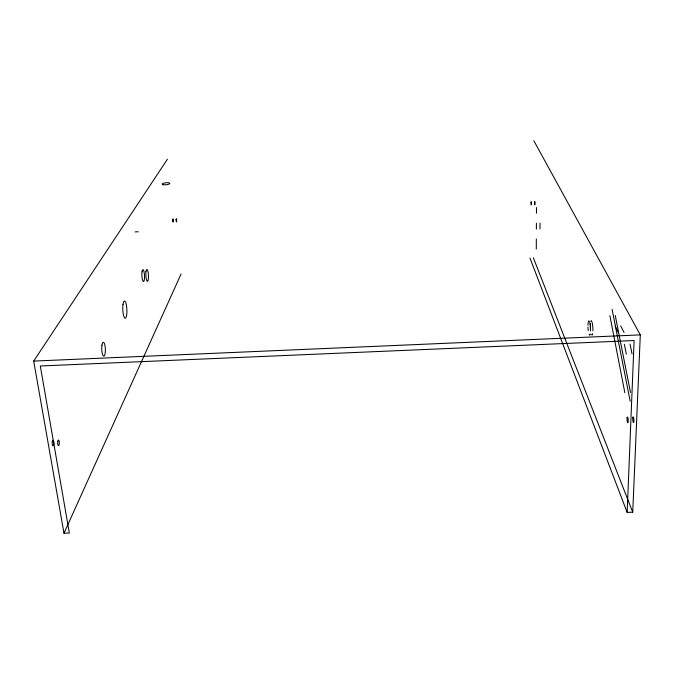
<?xml version="1.0" encoding="UTF-8"?>
<svg xmlns="http://www.w3.org/2000/svg" width="674" height="674" viewBox="0 0 674 674"><rect width="100%" height="100%" fill="white"/><g stroke="black" fill="none" stroke-linecap="round" stroke-linejoin="round"><path stroke-width="1.01" d="M536.277 249.009L536.327 238.992M536.378 229.143L536.403 223.195M536.453 213.237L536.487 207.525M540 228.966L540.034 223.027M533.867 140.79L640.3 334.885L632.734 512.198L627.157 512.4L634.116 340.538L40.305 365.99L69.346 533.008L63.988 533.21L33.7 361.087L167.413 159.233M587.972 325.281L588.217 322.399M590.348 325.171L590.432 323.587M590.02 334.708L590.255 333.815M592.412 334.607L592.648 333.706M63.988 533.21L181.07 274.023M588.453 321.49L588.739 321.026M590.828 321.388L591.123 320.925M33.7 361.087L640.3 334.885M592.117 335.045L591.46 334.489M589.733 335.155L589.076 334.599M591.443 320.942L591.78 321.439M589.059 321.043L589.388 321.54M620.678 325.946L624.057 332.476M615.194 326.182L618.496 332.712M533.378 257.822L632.734 512.198M529.949 257.982L627.157 512.4M630.047 344.026L632.06 353.926M624.343 344.271L626.331 354.17M615.244 315.44L630.527 392.546M612.093 309.358L630.182 401.232M609.877 315.676L624.865 392.782M588.234 330.69L587.972 327.05M590.348 326.949L590.432 328.794M592.109 322.383A7.119 1.238 87 0 1 592.909 330.816M589.716 322.484A7.119 1.222 87 0 1 590.508 330.917M135.154 231.907A4.423 1.306 -6.7 0 1 138.33 231.89M172.611 219.606C173.184 226.877 173.673 215.865 172.611 219.606M176.049 219.446C176.613 226.734 177.085 215.688 176.049 219.446M531.036 202.293C531.281 209.825 531.82 199.108 531.036 202.293M534.549 202.124C534.811 209.665 535.324 198.914 534.549 202.124M57.77 441.394A2.789 0.834 89.6 0 0 58.495 445.607A2.789 0.834 89.6 0 0 59.211 441.453A2.789 0.834 89.6 0 0 57.77 441.394M52.294 441.613A2.789 0.843 89.7 0 0 53.027 445.826A2.789 0.843 89.7 0 0 53.76 441.672A2.789 0.843 89.7 0 0 52.294 441.613M632.776 417.737A2.848 0.581 85.9 0 0 633.383 422.446A2.848 0.581 85.9 0 0 633.838 418.857A2.848 0.581 85.9 0 0 632.776 417.737M145.963 271.664A5.965 1.297 87.1 0 0 147.235 281.302A5.965 1.297 87.1 0 0 148.263 273.282A5.965 1.297 87.1 0 0 145.963 271.664M142.003 271.841A5.965 1.323 87.1 0 0 143.292 281.479A5.965 1.323 87.1 0 0 144.346 273.459A5.965 1.323 87.1 0 0 142.003 271.841M101.943 345.181A6.993 1.811 88 0 0 103.619 356.175A6.993 1.811 88 0 0 105.11 346.284A6.993 1.811 88 0 0 101.943 345.181M122.997 304.488A8.585 2.047 87.5 0 0 124.951 318.179A8.585 2.047 87.5 0 0 126.602 306.341A8.585 2.047 87.5 0 0 122.997 304.488M163.563 184.769A3.833 1.003 -5.8 0 0 169.764 183.572A3.833 1.003 -5.8 0 0 164.667 182.949A3.833 1.003 -5.8 0 0 163.563 184.769M627.09 417.973A2.848 0.564 86 0 0 627.688 422.674A2.848 0.564 86 0 0 628.126 419.085A2.848 0.564 86 0 0 627.09 417.973"/></g></svg>
